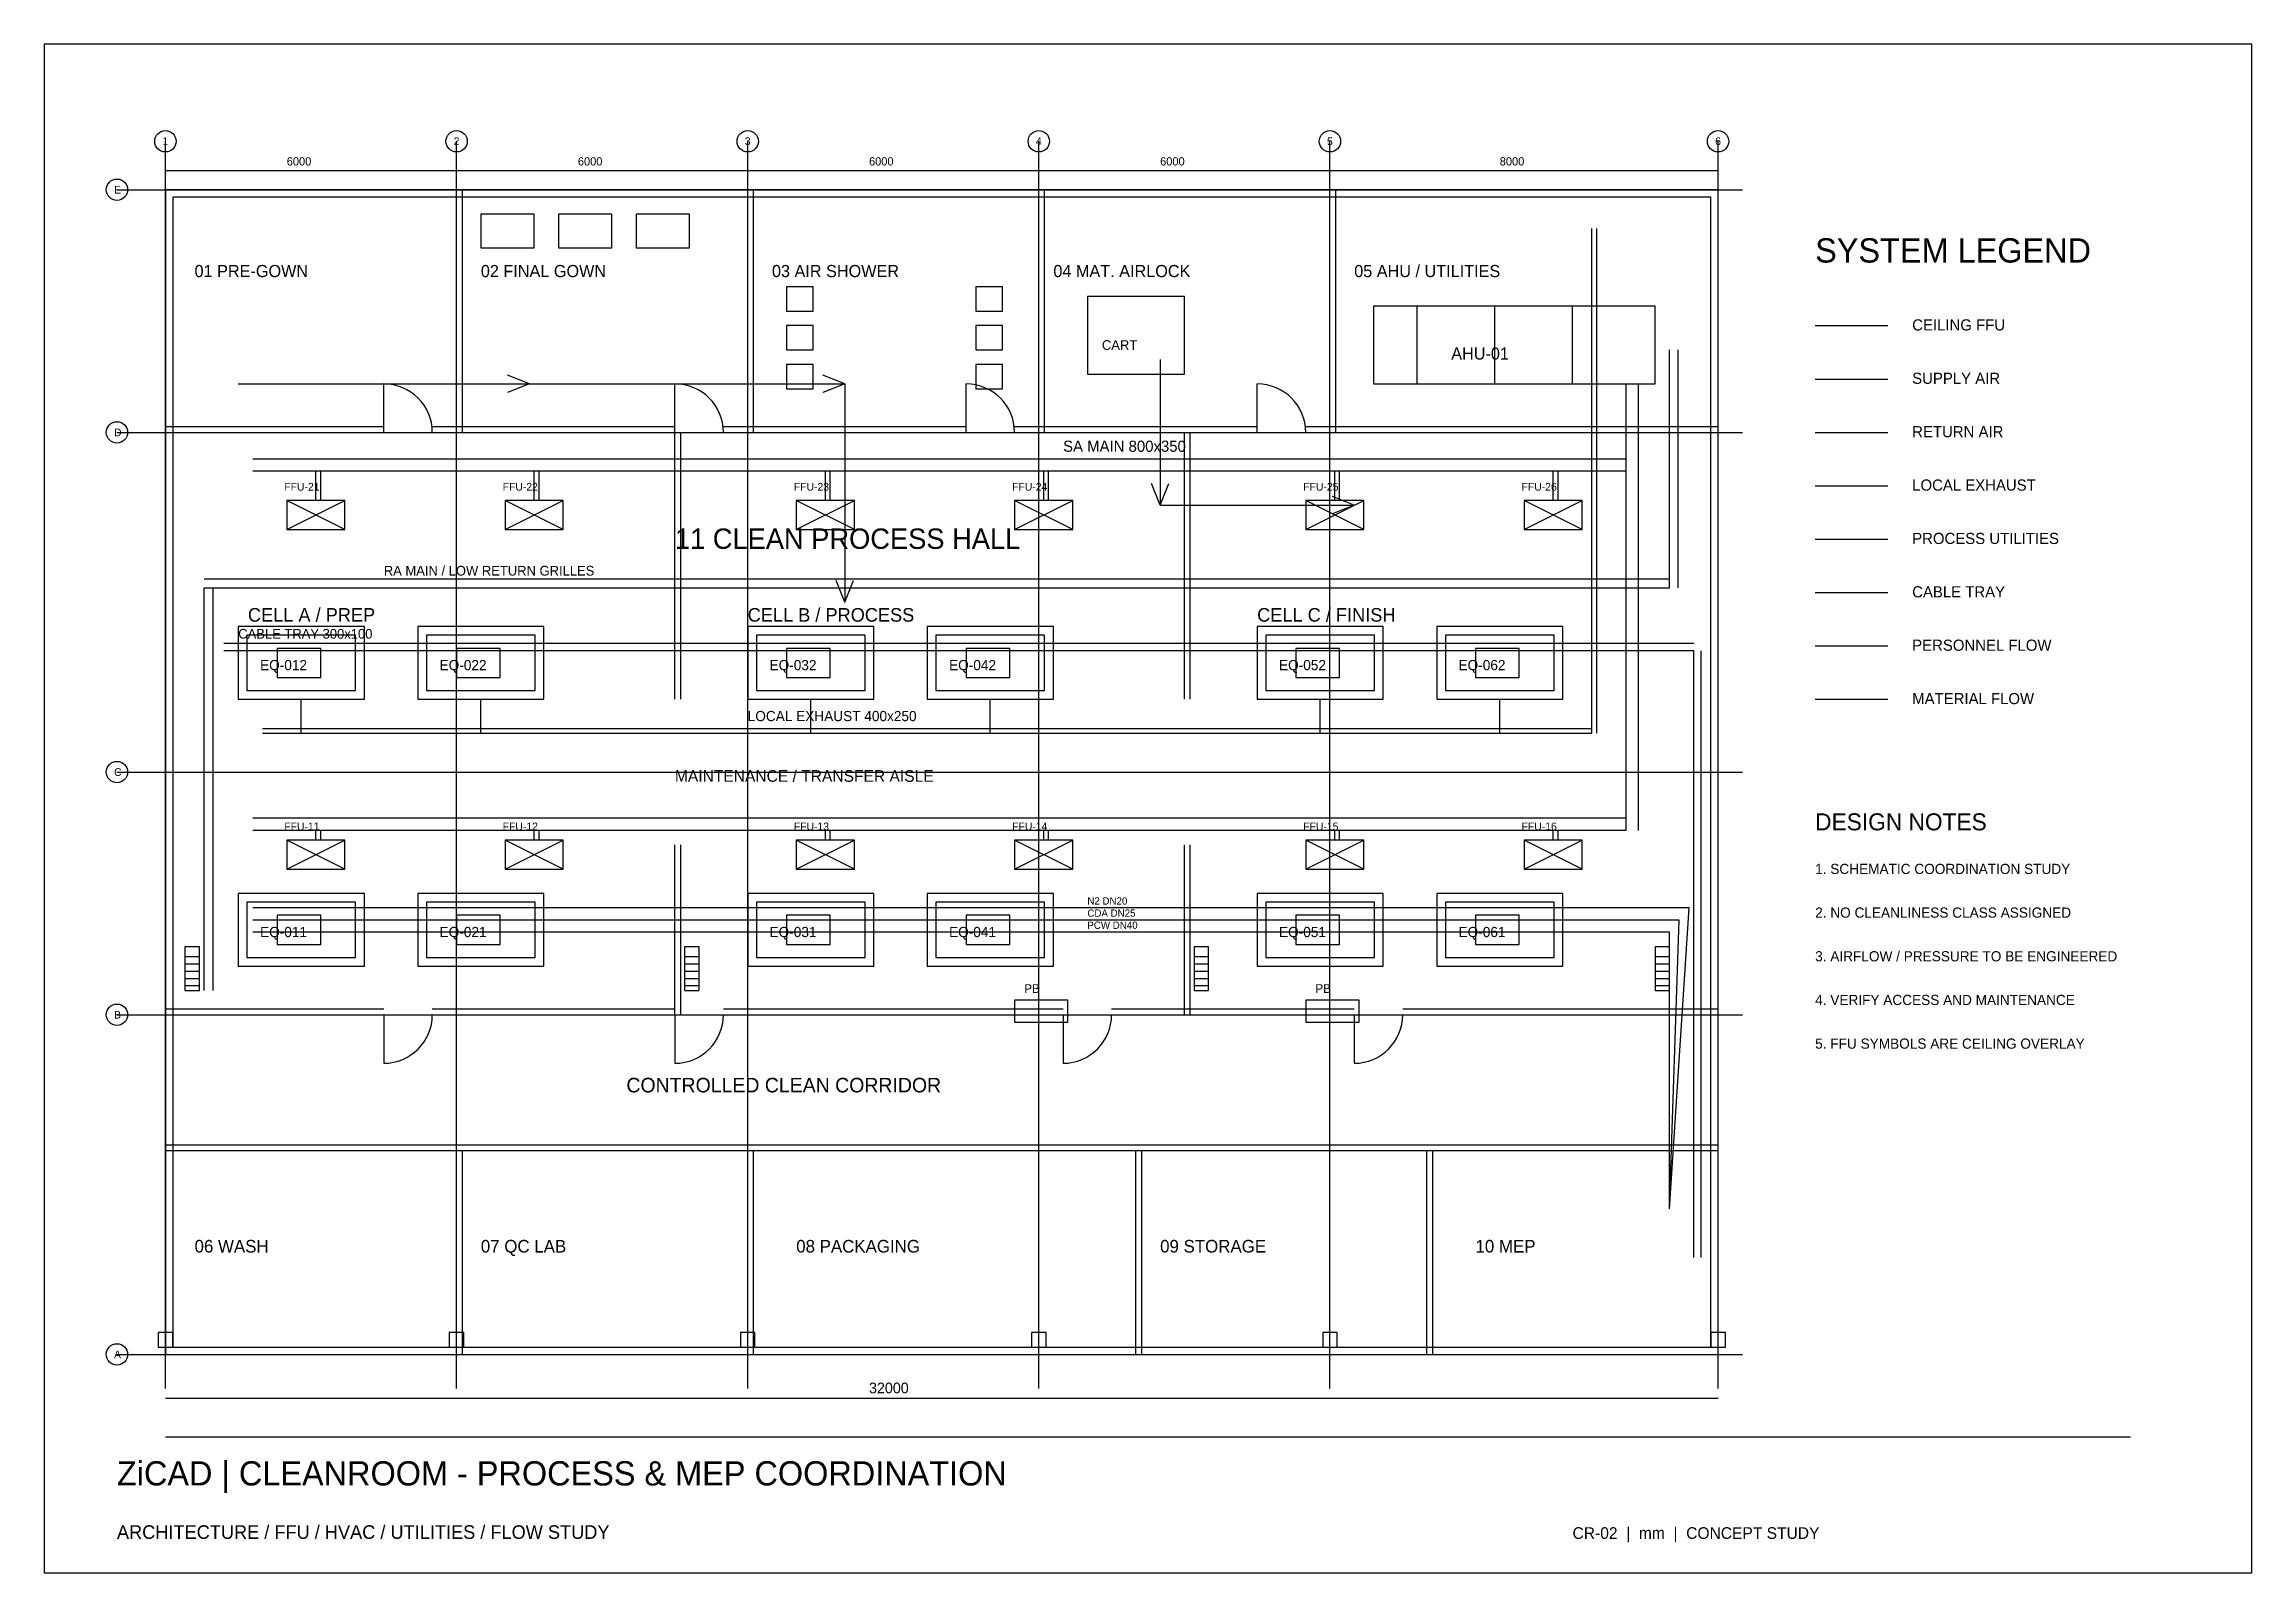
# Model space of a CAD drawing. Header units: millimetres. Extents: x -2500 to 43000, y -4500 to 27000.
import ezdxf

# ---------------------------------------------------------------- set-up
doc = ezdxf.new("R2010")
doc.units = ezdxf.units.MM
for name, color, linetype in [('DIM', 7, 'Continuous'), ('EQUIP', 8, 'Continuous'), ('EXHAUST', 1, 'Continuous'), ('FFU', 4, 'Continuous'), ('GLAZING', 4, 'Continuous'), ('GRID', 8, 'Continuous'), ('MATERIAL', 5, 'Continuous'), ('PERSONNEL', 2, 'Continuous'), ('PROCESS', 30, 'Continuous'), ('RA', 3, 'Continuous'), ('SA', 4, 'Continuous'), ('TEXT', 7, 'Continuous'), ('TRAY', 6, 'Continuous'), ('WALL', 7, 'Continuous')]:
    doc.layers.add(name, color=color, linetype=linetype)

msp = doc.modelspace()

# ---------------------------------------------------------------- linework, layer by layer
at = {"layer": 'DIM'}
for p, q in [((0, 24400), (6000, 24400)), ((6000, 24400), (12000, 24400)), ((12000, 24400), (18000, 24400)), ((18000, 24400), (24000, 24400)), ((24000, 24400), (32000, 24400)), ((0, -900), (32000, -900)), ((0, -1700), (40500, -1700))]:
    msp.add_line(p, q, dxfattribs=at)
at = {"layer": 'EQUIP'}
for p, q in [((7600, 23500), (6500, 23500)), ((6500, 23500), (6500, 22800)), ((7600, 22800), (7600, 23500)), ((9200, 23500), (8100, 23500)), ((8100, 23500), (8100, 22800)), ((9200, 22800), (9200, 23500)), ((10800, 23500), (9700, 23500)), ((9700, 23500), (9700, 22800)), ((10800, 22800), (10800, 23500)), ((6500, 22800), (7600, 22800)), ((8100, 22800), (9200, 22800)), ((9700, 22800), (10800, 22800)), ((13350, 22000), (12800, 22000)), ((12800, 22000), (12800, 21500)), ((13350, 21500), (13350, 22000)), ((17250, 22000), (16700, 22000)), ((16700, 22000), (16700, 21500)), ((17250, 21500), (17250, 22000)), ((12800, 21500), (13350, 21500)), ((16700, 21500), (17250, 21500)), ((21000, 21800), (19000, 21800)), ((19000, 21800), (19000, 20200)), ((21000, 20200), (21000, 21800)), ((30700, 21600), (24900, 21600)), ((24900, 21600), (24900, 20000)), ((25800, 20000), (25800, 21600)), ((27400, 20000), (27400, 21600)), ((29000, 20000), (29000, 21600)), ((30700, 20000), (30700, 21600)), ((13350, 21200), (12800, 21200)), ((12800, 21200), (12800, 20700)), ((13350, 20700), (13350, 21200)), ((17250, 21200), (16700, 21200)), ((16700, 21200), (16700, 20700)), ((17250, 20700), (17250, 21200)), ((12800, 20700), (13350, 20700)), ((16700, 20700), (17250, 20700)), ((13350, 20400), (12800, 20400)), ((12800, 20400), (12800, 19900)), ((13350, 19900), (13350, 20400)), ((17250, 20400), (16700, 20400)), ((16700, 20400), (16700, 19900)), ((17250, 19900), (17250, 20400)), ((19000, 20200), (21000, 20200)), ((12800, 19900), (13350, 19900)), ((16700, 19900), (17250, 19900)), ((24900, 20000), (30700, 20000)), ((4100, 15000), (1500, 15000)), ((1500, 15000), (1500, 13500)), ((3920, 14820), (1680, 14820)), ((1680, 14820), (1680, 13680)), ((3920, 13680), (3920, 14820)), ((4100, 13500), (4100, 15000)), ((7800, 15000), (5200, 15000)), ((5200, 15000), (5200, 13500)), ((7620, 14820), (5380, 14820)), ((5380, 14820), (5380, 13680)), ((7620, 13680), (7620, 14820)), ((7800, 13500), (7800, 15000)), ((14600, 15000), (12000, 15000)), ((12000, 15000), (12000, 13500)), ((14420, 14820), (12180, 14820)), ((12180, 14820), (12180, 13680)), ((14420, 13680), (14420, 14820)), ((14600, 13500), (14600, 15000)), ((18300, 15000), (15700, 15000)), ((15700, 15000), (15700, 13500)), ((18120, 14820), (15880, 14820)), ((15880, 14820), (15880, 13680)), ((18120, 13680), (18120, 14820)), ((18300, 13500), (18300, 15000)), ((25100, 15000), (22500, 15000)), ((22500, 15000), (22500, 13500)), ((24920, 14820), (22680, 14820)), ((22680, 14820), (22680, 13680)), ((24920, 13680), (24920, 14820)), ((25100, 13500), (25100, 15000)), ((28800, 15000), (26200, 15000)), ((26200, 15000), (26200, 13500)), ((28620, 14820), (26380, 14820)), ((26380, 14820), (26380, 13680)), ((28620, 13680), (28620, 14820)), ((28800, 13500), (28800, 15000)), ((3200, 14550), (2300, 14550)), ((2300, 14550), (2300, 13950)), ((3200, 13950), (3200, 14550)), ((6900, 14550), (6000, 14550)), ((6000, 14550), (6000, 13950)), ((6900, 13950), (6900, 14550)), ((13700, 14550), (12800, 14550)), ((12800, 14550), (12800, 13950)), ((13700, 13950), (13700, 14550)), ((17400, 14550), (16500, 14550)), ((16500, 14550), (16500, 13950)), ((17400, 13950), (17400, 14550)), ((24200, 14550), (23300, 14550)), ((23300, 14550), (23300, 13950)), ((24200, 13950), (24200, 14550)), ((27900, 14550), (27000, 14550)), ((27000, 14550), (27000, 13950)), ((27900, 13950), (27900, 14550)), ((1680, 13680), (3920, 13680)), ((2300, 13950), (3200, 13950)), ((5380, 13680), (7620, 13680)), ((6000, 13950), (6900, 13950)), ((12180, 13680), (14420, 13680)), ((12800, 13950), (13700, 13950)), ((15880, 13680), (18120, 13680)), ((16500, 13950), (17400, 13950)), ((22680, 13680), (24920, 13680)), ((23300, 13950), (24200, 13950)), ((26380, 13680), (28620, 13680)), ((27000, 13950), (27900, 13950)), ((1500, 13500), (4100, 13500)), ((5200, 13500), (7800, 13500)), ((12000, 13500), (14600, 13500)), ((15700, 13500), (18300, 13500)), ((22500, 13500), (25100, 13500)), ((26200, 13500), (28800, 13500)), ((4100, 9500), (1500, 9500)), ((1500, 9500), (1500, 8000)), ((3920, 9320), (1680, 9320)), ((1680, 9320), (1680, 8180)), ((3920, 8180), (3920, 9320)), ((4100, 8000), (4100, 9500)), ((7800, 9500), (5200, 9500)), ((5200, 9500), (5200, 8000)), ((7620, 9320), (5380, 9320)), ((5380, 9320), (5380, 8180)), ((7620, 8180), (7620, 9320)), ((7800, 8000), (7800, 9500)), ((14600, 9500), (12000, 9500)), ((12000, 9500), (12000, 8000)), ((14420, 9320), (12180, 9320)), ((12180, 9320), (12180, 8180)), ((14420, 8180), (14420, 9320)), ((14600, 8000), (14600, 9500)), ((18300, 9500), (15700, 9500)), ((15700, 9500), (15700, 8000)), ((18120, 9320), (15880, 9320)), ((15880, 9320), (15880, 8180)), ((18120, 8180), (18120, 9320)), ((18300, 8000), (18300, 9500)), ((25100, 9500), (22500, 9500)), ((22500, 9500), (22500, 8000)), ((24920, 9320), (22680, 9320)), ((22680, 9320), (22680, 8180)), ((24920, 8180), (24920, 9320)), ((25100, 8000), (25100, 9500)), ((28800, 9500), (26200, 9500)), ((26200, 9500), (26200, 8000)), ((28620, 9320), (26380, 9320)), ((26380, 9320), (26380, 8180)), ((28620, 8180), (28620, 9320)), ((28800, 8000), (28800, 9500)), ((3200, 9050), (2300, 9050)), ((2300, 9050), (2300, 8450)), ((3200, 8450), (3200, 9050)), ((6900, 9050), (6000, 9050)), ((6000, 9050), (6000, 8450)), ((6900, 8450), (6900, 9050)), ((13700, 9050), (12800, 9050)), ((12800, 9050), (12800, 8450)), ((13700, 8450), (13700, 9050)), ((17400, 9050), (16500, 9050)), ((16500, 9050), (16500, 8450)), ((17400, 8450), (17400, 9050)), ((24200, 9050), (23300, 9050)), ((23300, 9050), (23300, 8450)), ((24200, 8450), (24200, 9050)), ((27900, 9050), (27000, 9050)), ((27000, 9050), (27000, 8450)), ((27900, 8450), (27900, 9050)), ((2300, 8450), (3200, 8450)), ((6000, 8450), (6900, 8450)), ((12800, 8450), (13700, 8450)), ((16500, 8450), (17400, 8450)), ((23300, 8450), (24200, 8450)), ((27000, 8450), (27900, 8450)), ((1500, 8000), (4100, 8000)), ((1680, 8180), (3920, 8180)), ((5200, 8000), (7800, 8000)), ((5380, 8180), (7620, 8180)), ((12000, 8000), (14600, 8000)), ((12180, 8180), (14420, 8180)), ((15700, 8000), (18300, 8000)), ((15880, 8180), (18120, 8180)), ((22500, 8000), (25100, 8000)), ((22680, 8180), (24920, 8180)), ((26200, 8000), (28800, 8000)), ((26380, 8180), (28620, 8180)), ((18600, 7300), (17500, 7300)), ((17500, 7300), (17500, 6850)), ((18600, 6850), (18600, 7300)), ((24600, 7300), (23500, 7300)), ((23500, 7300), (23500, 6850)), ((24600, 6850), (24600, 7300)), ((17500, 6850), (18600, 6850)), ((23500, 6850), (24600, 6850))]:
    msp.add_line(p, q, dxfattribs=at)
at = {"layer": 'EXHAUST'}
for p, q in [((29400, 12800), (29400, 23200)), ((29500, 12800), (29500, 23200)), ((34000, 17900), (35500, 17900)), ((2800, 12800), (2800, 13500)), ((6500, 12800), (6500, 13500)), ((13300, 12800), (13300, 13500)), ((17000, 12800), (17000, 13500)), ((23800, 12800), (23800, 13500)), ((27500, 12800), (27500, 13500)), ((2000, 12900), (29400, 12900)), ((2000, 12800), (29400, 12800))]:
    msp.add_line(p, q, dxfattribs=at)
at = {"layer": 'FFU'}
for p, q in [((34000, 21200), (35500, 21200)), ((3700, 17600), (2500, 17600)), ((2500, 17600), (2500, 17000)), ((2500, 17000), (3700, 17600)), ((3700, 17000), (2500, 17600)), ((3700, 17000), (3700, 17600)), ((8200, 17600), (7000, 17600)), ((7000, 17600), (7000, 17000)), ((7000, 17000), (8200, 17600)), ((8200, 17000), (7000, 17600)), ((8200, 17000), (8200, 17600)), ((14200, 17600), (13000, 17600)), ((13000, 17600), (13000, 17000)), ((13000, 17000), (14200, 17600)), ((14200, 17000), (13000, 17600)), ((14200, 17000), (14200, 17600)), ((18700, 17600), (17500, 17600)), ((17500, 17600), (17500, 17000)), ((17500, 17000), (18700, 17600)), ((18700, 17000), (17500, 17600)), ((18700, 17000), (18700, 17600)), ((24700, 17600), (23500, 17600)), ((23500, 17600), (23500, 17000)), ((23500, 17000), (24700, 17600)), ((24700, 17000), (23500, 17600)), ((24700, 17000), (24700, 17600)), ((29200, 17600), (28000, 17600)), ((28000, 17600), (28000, 17000)), ((28000, 17000), (29200, 17600)), ((29200, 17000), (28000, 17600)), ((29200, 17000), (29200, 17600)), ((2500, 17000), (3700, 17000)), ((7000, 17000), (8200, 17000)), ((13000, 17000), (14200, 17000)), ((17500, 17000), (18700, 17000)), ((23500, 17000), (24700, 17000)), ((28000, 17000), (29200, 17000)), ((3700, 10600), (2500, 10600)), ((2500, 10600), (2500, 10000)), ((2500, 10000), (3700, 10600)), ((3700, 10000), (2500, 10600)), ((3700, 10000), (3700, 10600)), ((8200, 10600), (7000, 10600)), ((7000, 10600), (7000, 10000)), ((7000, 10000), (8200, 10600)), ((8200, 10000), (7000, 10600)), ((8200, 10000), (8200, 10600)), ((14200, 10600), (13000, 10600)), ((13000, 10600), (13000, 10000)), ((13000, 10000), (14200, 10600)), ((14200, 10000), (13000, 10600)), ((14200, 10000), (14200, 10600)), ((18700, 10600), (17500, 10600)), ((17500, 10600), (17500, 10000)), ((17500, 10000), (18700, 10600)), ((18700, 10000), (17500, 10600)), ((18700, 10000), (18700, 10600)), ((24700, 10600), (23500, 10600)), ((23500, 10600), (23500, 10000)), ((23500, 10000), (24700, 10600)), ((24700, 10000), (23500, 10600)), ((24700, 10000), (24700, 10600)), ((29200, 10600), (28000, 10600)), ((28000, 10600), (28000, 10000)), ((28000, 10000), (29200, 10600)), ((29200, 10000), (28000, 10600)), ((29200, 10000), (29200, 10600)), ((2500, 10000), (3700, 10000)), ((7000, 10000), (8200, 10000)), ((13000, 10000), (14200, 10000)), ((17500, 10000), (18700, 10000)), ((23500, 10000), (24700, 10000)), ((28000, 10000), (29200, 10000))]:
    msp.add_line(p, q, dxfattribs=at)
at = {"layer": 'GLAZING'}
for p, q in [((10500, 14000), (10500, 18000)), ((21000, 14000), (21000, 18000))]:
    msp.add_line(p, q, dxfattribs=at)
at = {"layer": 'GRID'}
for p, q in [((0, -700), (0, 25000)), ((6000, -700), (6000, 25000)), ((12000, -700), (12000, 25000)), ((18000, -700), (18000, 25000)), ((24000, -700), (24000, 25000)), ((32000, -700), (32000, 25000)), ((-1000, 24000), (32500, 24000)), ((-1000, 19000), (32500, 19000)), ((-1000, 12000), (32500, 12000)), ((-1000, 7000), (32500, 7000)), ((-1000, 0), (32500, 0)), ((150, 450), (-150, 450)), ((-150, 450), (-150, 150)), ((-150, 150), (150, 150)), ((150, 150), (150, 450)), ((6150, 450), (5850, 450)), ((5850, 450), (5850, 150)), ((5850, 150), (6150, 150)), ((6150, 150), (6150, 450)), ((12150, 450), (11850, 450)), ((11850, 450), (11850, 150)), ((11850, 150), (12150, 150)), ((12150, 150), (12150, 450)), ((18150, 450), (17850, 450)), ((17850, 450), (17850, 150)), ((17850, 150), (18150, 150)), ((18150, 150), (18150, 450)), ((24150, 450), (23850, 450)), ((23850, 450), (23850, 150)), ((23850, 150), (24150, 150)), ((24150, 150), (24150, 450)), ((32150, 450), (31850, 450)), ((31850, 450), (31850, 150)), ((31850, 150), (32150, 150)), ((32150, 150), (32150, 450))]:
    msp.add_line(p, q, dxfattribs=at)
for centre in [(0, 25000), (6000, 25000), (12000, 25000), (18000, 25000), (24000, 25000), (32000, 25000), (-1000, 24000), (-1000, 19000), (-1000, 12000), (-1000, 7000), (-1000, 0)]:
    msp.add_circle(centre, 220, dxfattribs=at)
at = {"layer": 'MATERIAL'}
for p, q in [((20500, 20500), (20500, 17500)), ((20500, 17500), (20320, 17950)), ((20500, 17500), (20680, 17950)), ((20500, 17500), (24500, 17500)), ((24500, 17500), (24050, 17680)), ((24500, 17500), (24050, 17320)), ((34000, 13500), (35500, 13500))]:
    msp.add_line(p, q, dxfattribs=at)
at = {"layer": 'PERSONNEL'}
for p, q in [((7500, 20000), (7050, 20180)), ((14000, 20000), (13550, 20180)), ((1500, 20000), (7500, 20000)), ((7500, 20000), (7050, 19820)), ((7500, 20000), (14000, 20000)), ((14000, 20000), (13550, 19820)), ((14000, 20000), (14000, 15500)), ((14000, 15500), (13820, 15950)), ((14000, 15500), (14180, 15950)), ((34000, 14600), (35500, 14600))]:
    msp.add_line(p, q, dxfattribs=at)
at = {"layer": 'PROCESS'}
for p, q in [((34000, 16800), (35500, 16800)), ((31400, 9200), (1800, 9200)), ((31000, 3000), (31400, 9200)), ((31200, 8950), (1800, 8950)), ((31000, 8700), (1800, 8700)), ((31000, 3000), (31200, 8950)), ((31000, 3000), (31000, 8700))]:
    msp.add_line(p, q, dxfattribs=at)
at = {"layer": 'RA'}
for p, q in [((31000, 15800), (31000, 20700)), ((31180, 15800), (31180, 20700)), ((34000, 19000), (35500, 19000)), ((800, 15980), (31000, 15980)), ((800, 7500), (800, 15800)), ((800, 15800), (31000, 15800)), ((980, 7500), (980, 15800)), ((700, 8400), (400, 8400)), ((400, 8400), (400, 7500)), ((400, 8200), (700, 8200)), ((700, 7500), (700, 8400)), ((11000, 8400), (10700, 8400)), ((10700, 8400), (10700, 7500)), ((10700, 8200), (11000, 8200)), ((11000, 7500), (11000, 8400)), ((21500, 8400), (21200, 8400)), ((21200, 8400), (21200, 7500)), ((21200, 8200), (21500, 8200)), ((21500, 7500), (21500, 8400)), ((31000, 8400), (30700, 8400)), ((30700, 8400), (30700, 7500)), ((30700, 8200), (31000, 8200)), ((31000, 7500), (31000, 8400)), ((400, 8050), (700, 8050)), ((400, 7900), (700, 7900)), ((400, 7750), (700, 7750)), ((10700, 8050), (11000, 8050)), ((10700, 7900), (11000, 7900)), ((10700, 7750), (11000, 7750)), ((21200, 8050), (21500, 8050)), ((21200, 7900), (21500, 7900)), ((21200, 7750), (21500, 7750)), ((30700, 8050), (31000, 8050)), ((30700, 7900), (31000, 7900)), ((30700, 7750), (31000, 7750)), ((400, 7600), (700, 7600)), ((400, 7500), (700, 7500)), ((10700, 7600), (11000, 7600)), ((10700, 7500), (11000, 7500)), ((21200, 7600), (21500, 7600)), ((21200, 7500), (21500, 7500)), ((30700, 7600), (31000, 7600)), ((30700, 7500), (31000, 7500))]:
    msp.add_line(p, q, dxfattribs=at)
at = {"layer": 'SA'}
for p, q in [((34000, 20100), (35500, 20100)), ((30100, 20000), (30100, 18200)), ((30350, 20000), (30350, 18200)), ((30100, 18450), (1800, 18450)), ((30100, 18200), (1800, 18200)), ((3100, 17600), (3100, 18200)), ((3200, 17600), (3200, 18200)), ((7600, 17600), (7600, 18200)), ((7700, 17600), (7700, 18200)), ((13600, 17600), (13600, 18200)), ((13700, 17600), (13700, 18200)), ((18100, 17600), (18100, 18200)), ((18200, 17600), (18200, 18200)), ((24100, 17600), (24100, 18200)), ((24200, 17600), (24200, 18200)), ((28600, 17600), (28600, 18200)), ((28700, 17600), (28700, 18200)), ((30100, 18200), (30100, 10800)), ((30350, 18200), (30350, 10800)), ((30100, 11050), (1800, 11050)), ((30100, 10800), (1800, 10800)), ((3100, 10600), (3100, 10800)), ((3200, 10600), (3200, 10800)), ((7600, 10600), (7600, 10800)), ((7700, 10600), (7700, 10800)), ((13600, 10600), (13600, 10800)), ((13700, 10600), (13700, 10800)), ((18100, 10600), (18100, 10800)), ((18200, 10600), (18200, 10800)), ((24100, 10600), (24100, 10800)), ((24200, 10600), (24200, 10800)), ((28600, 10600), (28600, 10800)), ((28700, 10600), (28700, 10800))]:
    msp.add_line(p, q, dxfattribs=at)
at = {"layer": 'TRAY'}
for p, q in [((34000, 15700), (35500, 15700)), ((31500, 14650), (1200, 14650)), ((31500, 14500), (1200, 14500)), ((31500, 2000), (31500, 14500)), ((31650, 2000), (31650, 14500))]:
    msp.add_line(p, q, dxfattribs=at)
at = {"layer": 'WALL'}
for p, q in [((32000, 24000), (0, 24000)), ((0, 24000), (0, 0)), ((31850, 23850), (150, 23850)), ((150, 23850), (150, 150)), ((6000, 19000), (6000, 24000)), ((6120, 19000), (6120, 24000)), ((12000, 19000), (12000, 24000)), ((12120, 19000), (12120, 24000)), ((18000, 19000), (18000, 24000)), ((18120, 19000), (18120, 24000)), ((24000, 19000), (24000, 24000)), ((24120, 19000), (24120, 24000)), ((31850, 150), (31850, 23850)), ((32000, 0), (32000, 24000)), ((4500, 19000), (4500, 20000)), ((10500, 19000), (10500, 20000)), ((16500, 19000), (16500, 20000)), ((22500, 19000), (22500, 20000)), ((0, 19120), (4500, 19120)), ((5500, 19120), (10500, 19120)), ((11500, 19120), (16500, 19120)), ((17500, 19120), (22500, 19120)), ((23500, 19120), (32000, 19120)), ((0, 19000), (4500, 19000)), ((5500, 19000), (10500, 19000)), ((10500, 13500), (10500, 19000)), ((10620, 13500), (10620, 19000)), ((11500, 19000), (16500, 19000)), ((17500, 19000), (22500, 19000)), ((21000, 13500), (21000, 19000)), ((21120, 13500), (21120, 19000)), ((23500, 19000), (32000, 19000)), ((10500, 7000), (10500, 10500)), ((10620, 7000), (10620, 10500)), ((21000, 7000), (21000, 10500)), ((21120, 7000), (21120, 10500)), ((0, 7120), (4500, 7120)), ((0, 7000), (4500, 7000)), ((4500, 7000), (4500, 6000)), ((5500, 7120), (10500, 7120)), ((5500, 7000), (10500, 7000)), ((10500, 7000), (10500, 6000)), ((11500, 7120), (18500, 7120)), ((11500, 7000), (18500, 7000)), ((18500, 7000), (18500, 6000)), ((19500, 7120), (24500, 7120)), ((19500, 7000), (24500, 7000)), ((24500, 7000), (24500, 6000)), ((25500, 7120), (32000, 7120)), ((25500, 7000), (32000, 7000)), ((0, 4320), (32000, 4320)), ((0, 4200), (32000, 4200)), ((6000, 0), (6000, 4200)), ((6120, 0), (6120, 4200)), ((12000, 0), (12000, 4200)), ((12120, 0), (12120, 4200)), ((20000, 0), (20000, 4200)), ((20120, 0), (20120, 4200)), ((26000, 0), (26000, 4200)), ((26120, 0), (26120, 4200)), ((0, 0), (32000, 0)), ((150, 150), (31850, 150))]:
    msp.add_line(p, q, dxfattribs=at)
msp.add_lwpolyline([(-2500, -4500), (43000, -4500), (43000, 27000), (-2500, 27000)], close=True, dxfattribs=at)
for centre, start, end in [((4500, 19000), 0, 90), ((10500, 19000), 0, 90), ((16500, 19000), 0, 90), ((22500, 19000), 0, 90), ((4500, 7000), 270, 360), ((10500, 7000), 270, 360), ((18500, 7000), 270, 360), ((24500, 7000), 270, 360)]:
    msp.add_arc(centre, 1000, start, end, dxfattribs=at)

# ---------------------------------------------------------------- texts
at = {"layer": 'EXHAUST'}
msp.add_text('LOCAL EXHAUST 400x250', height=210, dxfattribs=at).set_placement((12000, 13050))
at = {"layer": 'FFU'}
for s, p in [('FFU-21', (2450, 17800)), ('FFU-22', (6950, 17800)), ('FFU-23', (12950, 17800)), ('FFU-24', (17450, 17800)), ('FFU-25', (23450, 17800)), ('FFU-26', (27950, 17800)), ('FFU-11', (2450, 10800)), ('FFU-12', (6950, 10800)), ('FFU-13', (12950, 10800)), ('FFU-14', (17450, 10800)), ('FFU-15', (23450, 10800)), ('FFU-16', (27950, 10800))]:
    msp.add_text(s, height=160, dxfattribs=at).set_placement(p)
at = {"layer": 'PROCESS'}
for s, p in [('CDA DN25', (19000, 9020)), ('N2 DN20', (19000, 9270)), ('PCW DN40', (19000, 8770))]:
    msp.add_text(s, height=150, dxfattribs=at).set_placement(p)
at = {"layer": 'RA'}
msp.add_text('RA MAIN / LOW RETURN GRILLES', height=200, dxfattribs=at).set_placement((4500, 16050))
at = {"layer": 'SA'}
msp.add_text('SA MAIN 800x350', height=230, dxfattribs=at).set_placement((18500, 18600))
at = {"layer": 'TEXT'}
for s, height, p in [('1', 160, (-60, 24920)), ('2', 160, (5940, 24920)), ('3', 160, (11940, 24920)), ('4', 160, (17940, 24920)), ('5', 160, (23940, 24920)), ('6', 160, (31940, 24920)), ('6000', 170, (2500, 24500)), ('6000', 170, (8500, 24500)), ('6000', 170, (14500, 24500)), ('6000', 170, (20500, 24500)), ('8000', 170, (27500, 24500)), ('E', 160, (-1060, 23920)), ('SYSTEM LEGEND', 500, (34000, 22500)), ('01 PRE-GOWN', 250, (600, 22200)), ('02 FINAL GOWN', 250, (6500, 22200)), ('03 AIR SHOWER', 250, (12500, 22200)), ('04 MAT. AIRLOCK', 250, (18300, 22200)), ('05 AHU / UTILITIES', 250, (24500, 22200)), ('CEILING FFU', 230, (36000, 21100)), ('CART', 200, (19300, 20700)), ('AHU-01', 250, (26500, 20500)), ('SUPPLY AIR', 230, (36000, 20000)), ('RETURN AIR', 230, (36000, 18900)), ('D', 160, (-1060, 18920)), ('LOCAL EXHAUST', 230, (36000, 17800)), ('11 CLEAN PROCESS HALL', 420, (10500, 16600)), ('PROCESS UTILITIES', 230, (36000, 16700)), ('CABLE TRAY', 230, (36000, 15600)), ('CELL A / PREP', 280, (1700, 15100)), ('CELL B / PROCESS', 280, (12000, 15100)), ('CELL C / FINISH', 280, (22500, 15100)), ('PERSONNEL FLOW', 230, (36000, 14500)), ('EQ-012', 210, (1950, 14100)), ('EQ-022', 210, (5650, 14100)), ('EQ-032', 210, (12450, 14100)), ('EQ-042', 210, (16150, 14100)), ('EQ-052', 210, (22950, 14100)), ('EQ-062', 210, (26650, 14100)), ('MATERIAL FLOW', 230, (36000, 13400)), ('C', 160, (-1060, 11920)), ('MAINTENANCE / TRANSFER AISLE', 240, (10500, 11800)), ('DESIGN NOTES', 350, (34000, 10800)), ('1. SCHEMATIC COORDINATION STUDY', 210, (34000, 9900)), ('2. NO CLEANLINESS CLASS ASSIGNED', 210, (34000, 9000)), ('EQ-011', 210, (1950, 8600)), ('EQ-021', 210, (5650, 8600)), ('EQ-031', 210, (12450, 8600)), ('EQ-041', 210, (16150, 8600)), ('EQ-051', 210, (22950, 8600)), ('EQ-061', 210, (26650, 8600)), ('3. AIRFLOW / PRESSURE TO BE ENGINEERED', 210, (34000, 8100)), ('PB', 180, (17700, 7450)), ('PB', 180, (23700, 7450)), ('4. VERIFY ACCESS AND MAINTENANCE', 210, (34000, 7200)), ('B', 160, (-1060, 6920)), ('5. FFU SYMBOLS ARE CEILING OVERLAY', 210, (34000, 6300)), ('CONTROLLED CLEAN CORRIDOR', 300, (9500, 5400)), ('06 WASH', 260, (600, 2100)), ('07 QC LAB', 260, (6500, 2100)), ('08 PACKAGING', 260, (13000, 2100)), ('09 STORAGE', 260, (20500, 2100)), ('10 MEP', 260, (27000, 2100)), ('A', 160, (-1060, -80)), ('32000', 220, (14500, -800)), ('ZiCAD | CLEANROOM - PROCESS & MEP COORDINATION', 500, (-1000, -2700)), ('ARCHITECTURE / FFU / HVAC / UTILITIES / FLOW STUDY', 280, (-1000, -3800)), ('CR-02  |  mm  |  CONCEPT STUDY', 240, (29000, -3800))]:
    msp.add_text(s, height=height, dxfattribs=at).set_placement(p)
at = {"layer": 'TRAY'}
msp.add_text('CABLE TRAY 300x100', height=200, dxfattribs=at).set_placement((1500, 14750))

doc.saveas('drawing.dxf')
